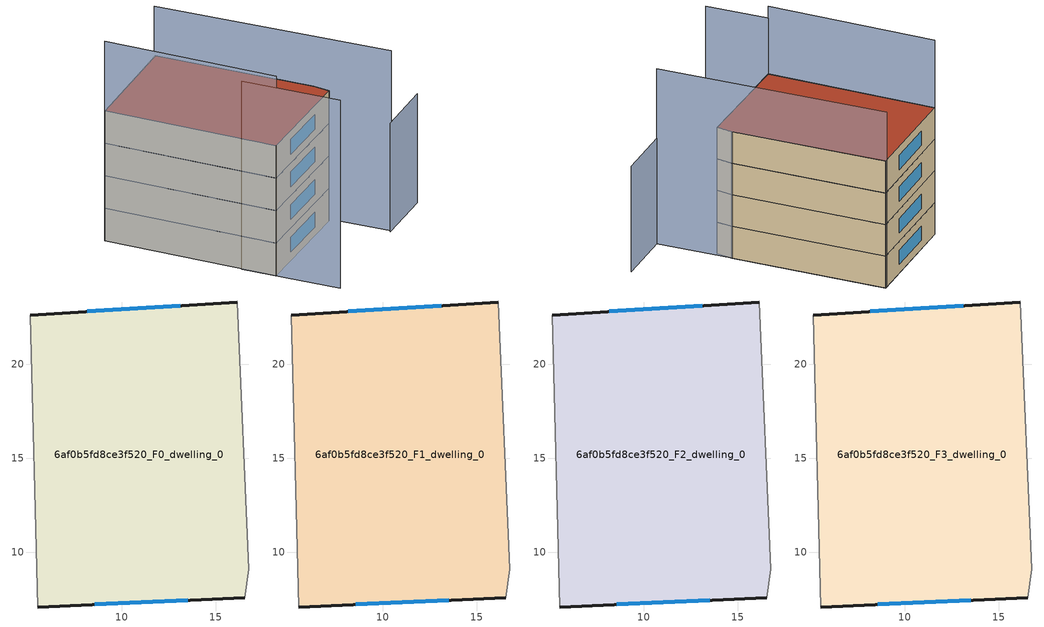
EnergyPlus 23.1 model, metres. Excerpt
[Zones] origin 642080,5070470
6af0b5fd8ce3f520_F0_dwelling_0
 floor ground (EU_floor_Construction): 16.55,7.6 16.75,9.1 16.16,23.31 5.15,22.61 5.55,7.1 z0
 wall outside (EU_wall_Construction): 16.55,7.6 5.55,7.1 / 5.15,22.61 16.16,23.31 z0:3
 wall adiabatic (EU_wall_Construction): 16.16,23.31 16.75,9.1 16.55,7.6 / 5.55,7.1 5.15,22.61 z0:3
 window (EU_Window_Construction): 13.52,7.46 8.57,7.24 / 8.18,22.8 13.13,23.12 z0.83:2.17
6af0b5fd8ce3f520_F1_dwelling_0
 floor to 6af0b5fd8ce3f520_F0_dwelling_0 (EU_floor_Construction): 16.55,7.6 16.75,9.1 16.16,23.31 5.15,22.61 5.54,7.1 z3
 wall outside (EU_wall_Construction): 16.55,7.6 5.55,7.1 / 5.15,22.61 16.16,23.31 z3:6
 wall adiabatic (EU_wall_Construction): 16.16,23.31 16.75,9.1 16.55,7.6 / 5.55,7.1 5.15,22.61 z3:6
 window (EU_Window_Construction): 13.52,7.46 8.57,7.24 / 8.18,22.8 13.13,23.12 z3.83:5.17
6af0b5fd8ce3f520_F2_dwelling_0
 floor to 6af0b5fd8ce3f520_F1_dwelling_0 (EU_floor_Construction): 16.55,7.6 16.75,9.1 16.16,23.31 5.15,22.61 5.54,7.1 z6
 wall outside (EU_wall_Construction): 16.55,7.6 5.55,7.1 / 5.15,22.61 16.16,23.31 z6:9
 wall adiabatic (EU_wall_Construction): 16.16,23.31 16.75,9.1 16.55,7.6 / 5.55,7.1 5.15,22.61 z6:9
 window (EU_Window_Construction): 13.52,7.46 8.57,7.24 / 8.18,22.8 13.13,23.12 z6.83:8.17
6af0b5fd8ce3f520_F3_dwelling_0
 floor to 6af0b5fd8ce3f520_F2_dwelling_0 (EU_floor_Construction): 16.55,7.6 16.75,9.1 16.16,23.31 5.15,22.61 5.54,7.1 z9
 wall outside (EU_wall_Construction): 16.55,7.6 5.55,7.1 / 5.15,22.61 16.16,23.31 z9:12
 wall adiabatic (EU_wall_Construction): 16.16,23.31 16.75,9.1 16.55,7.6 / 5.55,7.1 5.15,22.61 z9:12
 window (EU_Window_Construction): 13.52,7.46 8.57,7.24 / 8.18,22.8 13.13,23.12 z9.83:11.17
 roof outside (EU_roof_Construction): 16.16,23.31 16.75,9.1 16.55,7.6 5.55,7.1 5.15,22.61 z12
shading: 16.95,2.19 22.75,2.54 z0:10; 17.11,2.2 16.01,23.35 z0:16.6; 5.39,10.17 5.83,1.37 z0:17.3; 5.15,22.61 5.54,7.1 z0:18.4
[Building]
EU S2 Campaign: North Axis=0; Terrain=City; Solar Distribution=FullExterior
[Site:Location]
Lyon-Bron: Latitude=45.75; Longitude=5; Time Zone=1; Elevation=198
[SizingPeriod:WeatherFileDays]
AnnualSizingPeriod: Begin Month=1; Begin Day of Month=1; End Month=12; End Day of Month=31; Day of Week for Start Day=Monday; Use Weather File Daylight Saving Period=No; Use Weather File Rain and Snow Indicators=No
[MATERIAL]
EU_InternalMass_Material: Roughness=MediumRough; Thickness=0.1; Conductivity=1; Density=1800; Specific Heat=900; Thermal Absorptance=0.9; Solar Absorptance=0.7; Visible Absorptance=0.7
[MATERIAL:NOMASS] Roughness=MediumRough; Thermal Absorptance=0.9; Solar Absorptance=0.7; Visible Absorptance=0.7
Name | Thermal Resistance
EU_wall_NoMass | 0.87146
EU_roof_NoMass | 0.842276
EU_floor_NoMass | 0.496999
[WINDOWMATERIAL:SIMPLEGLAZINGSYSTEM]
EU_Window_SimpleGlazing: UFactor=2.2525; Solar Heat Gain Coefficient=0.76; Visible Transmittance=0.76
[CONSTRUCTION]
EU_wall_Construction: EU_wall_NoMass
EU_roof_Construction: EU_roof_NoMass
EU_floor_Construction: EU_floor_NoMass
EU_InternalMass_Construction: EU_InternalMass_Material
EU_Window_Construction: EU_Window_SimpleGlazing
[ZONE] Type=1; Multiplier=1; Ceiling Height=autocalculate; Floor Area=autocalculate; Part of Total Floor Area=Yes
Name | Volume
6af0b5fd8ce3f520_F0_dwelling_0 | 521.868
6af0b5fd8ce3f520_F1_dwelling_0; 6af0b5fd8ce3f520_F2_dwelling_0; 6af0b5fd8ce3f520_F3_dwelling_0 | 521.867
[INTERNALMASS] Construction=EU_InternalMass_Construction; Surface Area=173.956
Name | Zone or ZoneList
6af0b5fd8ce3f520_F0_dwelling_0_EU_InternalMass | 6af0b5fd8ce3f520_F0_dwelling_0
6af0b5fd8ce3f520_F1_dwelling_0_EU_InternalMass | 6af0b5fd8ce3f520_F1_dwelling_0
6af0b5fd8ce3f520_F2_dwelling_0_EU_InternalMass | 6af0b5fd8ce3f520_F2_dwelling_0
6af0b5fd8ce3f520_F3_dwelling_0_EU_InternalMass | 6af0b5fd8ce3f520_F3_dwelling_0
[OTHEREQUIPMENT] Fuel Type=Electricity; Design Level Calculation Method=Watts/Area; Power per Zone Floor Area=1; Fraction Latent=0; Fraction Radiant=0; Fraction Lost=0; Carbon Dioxide Generation Rate=0; EndUse Subcategory=EU_Step8_InternalGains
Name | Zone or ZoneList or Space or SpaceList | Schedule
EU_Step8_InternalGain_6af0b5fd8ce3f520_F0_dwelling_0_f000 | 6af0b5fd8ce3f520_F0_dwelling_0 | EU_Step8_GainSchedule_6af0b5fd8ce3f520_F0_dwelling_0_f000
EU_Step8_InternalGain_6af0b5fd8ce3f520_F1_dwelling_0_f000 | 6af0b5fd8ce3f520_F1_dwelling_0 | EU_Step8_GainSchedule_6af0b5fd8ce3f520_F1_dwelling_0_f000
EU_Step8_InternalGain_6af0b5fd8ce3f520_F2_dwelling_0_f000 | 6af0b5fd8ce3f520_F2_dwelling_0 | EU_Step8_GainSchedule_6af0b5fd8ce3f520_F2_dwelling_0_f000
EU_Step8_InternalGain_6af0b5fd8ce3f520_F3_dwelling_0_f000 | 6af0b5fd8ce3f520_F3_dwelling_0 | EU_Step8_GainSchedule_6af0b5fd8ce3f520_F3_dwelling_0_f000
[ZONEVENTILATION:DESIGNFLOWRATE] Schedule=EU_AlwaysOn; Design Flow Rate Calculation Method=AirChanges/Hour; Air Changes per Hour=0.425; Ventilation Type=Natural; Fan Pressure Rise=0; Fan Total Efficiency=1; Constant Term Coefficient=1; Temperature Term Coefficient=0; Velocity Term Coefficient=0; Velocity Squared Term Coefficient=0; Minimum Indoor Temperature=-100; Maximum Indoor Temperature=100; Delta Temperature=-100; Minimum Outdoor Temperature=-100; Maximum Outdoor Temperature=100; Maximum Wind Speed=40
Name | Zone or ZoneList or Space or SpaceList
EU_ConstantAir_6af0b5fd8ce3f520_F0_dwelling_0 | 6af0b5fd8ce3f520_F0_dwelling_0
EU_ConstantAir_6af0b5fd8ce3f520_F1_dwelling_0 | 6af0b5fd8ce3f520_F1_dwelling_0
EU_ConstantAir_6af0b5fd8ce3f520_F2_dwelling_0 | 6af0b5fd8ce3f520_F2_dwelling_0
EU_ConstantAir_6af0b5fd8ce3f520_F3_dwelling_0 | 6af0b5fd8ce3f520_F3_dwelling_0
[HVACTEMPLATE:THERMOSTAT] Constant Heating Setpoint=20; Constant Cooling Setpoint=50
EU_HeatOnly_6af0b5fd8ce3f520_F0_dwelling_0; EU_HeatOnly_6af0b5fd8ce3f520_F1_dwelling_0; EU_HeatOnly_6af0b5fd8ce3f520_F2_dwelling_0; EU_HeatOnly_6af0b5fd8ce3f520_F3_dwelling_0
[HVACTEMPLATE:ZONE:IDEALLOADSAIRSYSTEM] System Availability Schedule=EU_AlwaysOn; Maximum Heating Supply Air Temperature=50; Minimum Cooling Supply Air Temperature=13; Maximum Heating Supply Air Humidity Ratio=0.0156; Minimum Cooling Supply Air Humidity Ratio=0.0077; Heating Limit=NoLimit; Cooling Limit=NoLimit; Heating Availability Schedule=EU_AlwaysOn; Cooling Availability Schedule=EU_CoolingOff; Dehumidification Control Type=ConstantSensibleHeatRatio; Cooling Sensible Heat Ratio=0.7; Dehumidification Setpoint=60; Humidification Control Type=None; Humidification Setpoint=30; Outdoor Air Method=None; Outdoor Air Flow Rate per Person=0.00944; Outdoor Air Flow Rate per Zone Floor Area=0; Outdoor Air Flow Rate per Zone=0; Demand Controlled Ventilation Type=None; Outdoor Air Economizer Type=NoEconomizer; Heat Recovery Type=None; Sensible Heat Recovery Effectiveness=0.7; Latent Heat Recovery Effectiveness=0.65
Name | Template Thermostat
6af0b5fd8ce3f520_F0_dwelling_0 | EU_HeatOnly_6af0b5fd8ce3f520_F0_dwelling_0
6af0b5fd8ce3f520_F1_dwelling_0 | EU_HeatOnly_6af0b5fd8ce3f520_F1_dwelling_0
6af0b5fd8ce3f520_F2_dwelling_0 | EU_HeatOnly_6af0b5fd8ce3f520_F2_dwelling_0
6af0b5fd8ce3f520_F3_dwelling_0 | EU_HeatOnly_6af0b5fd8ce3f520_F3_dwelling_0
[SIZING:ZONE] Zone Cooling Design Supply Air Temperature Input Method=SupplyAirTemperature; Zone Cooling Design Supply Air Temperature=13; Zone Heating Design Supply Air Temperature Input Method=SupplyAirTemperature; Zone Heating Design Supply Air Temperature=50; Zone Cooling Design Supply Air Humidity Ratio=0.008; Zone Heating Design Supply Air Humidity Ratio=0.008; Cooling Design Air Flow Method=DesignDay; Cooling Design Air Flow Rate=0; Cooling Minimum Air Flow per Zone Floor Area=0.000762; Cooling Minimum Air Flow=0; Cooling Minimum Air Flow Fraction=0.2; Heating Design Air Flow Method=DesignDay; Heating Design Air Flow Rate=0; Heating Maximum Air Flow per Zone Floor Area=0.002032; Heating Maximum Air Flow=0.141576; Heating Maximum Air Flow Fraction=0.3; Account for Dedicated Outdoor Air System=No; Dedicated Outdoor Air System Control Strategy=NeutralSupplyAir; Dedicated Outdoor Air Low Setpoint Temperature for Design=autosize; Dedicated Outdoor Air High Setpoint Temperature for Design=autosize; Zone Load Sizing Method=Sensible Load Only No Latent Load; Zone Latent Cooling Design Supply Air Humidity Ratio Input Method=HumidityRatioDifference; Zone Cooling Design Supply Air Humidity Ratio Difference=0.005; Zone Latent Heating Design Supply Air Humidity Ratio Input Method=HumidityRatioDifference; Zone Humidification Design Supply Air Humidity Ratio Difference=0.005
6af0b5fd8ce3f520_F0_dwelling_0; 6af0b5fd8ce3f520_F1_dwelling_0; 6af0b5fd8ce3f520_F2_dwelling_0; 6af0b5fd8ce3f520_F3_dwelling_0
[SCHEDULE:CONSTANT]
Name | Hourly Value
EU_AlwaysOn | 1
EU_CoolingOff | 0
[SCHEDULE:FILE] Column Number=1; Rows to Skip at Top=0; Number of Hours of Data=8760; Column Separator=Comma; Interpolate to Timestep=No; Minutes per Item=60; Adjust Schedule for Daylight Savings=Yes
Name | File
EU_Step8_GainSchedule_6af0b5fd8ce3f520_F0_dwelling_0_f000 | ../../schedules/6af0b5fd8ce3f520/6af0b5fd8ce3f520_F0_dwelling_0_f000_gain.csv
EU_Step8_GainSchedule_6af0b5fd8ce3f520_F1_dwelling_0_f000 | ../../schedules/6af0b5fd8ce3f520/6af0b5fd8ce3f520_F1_dwelling_0_f000_gain.csv
EU_Step8_GainSchedule_6af0b5fd8ce3f520_F2_dwelling_0_f000 | ../../schedules/6af0b5fd8ce3f520/6af0b5fd8ce3f520_F2_dwelling_0_f000_gain.csv
EU_Step8_GainSchedule_6af0b5fd8ce3f520_F3_dwelling_0_f000 | ../../schedules/6af0b5fd8ce3f520/6af0b5fd8ce3f520_F3_dwelling_0_f000_gain.csv
